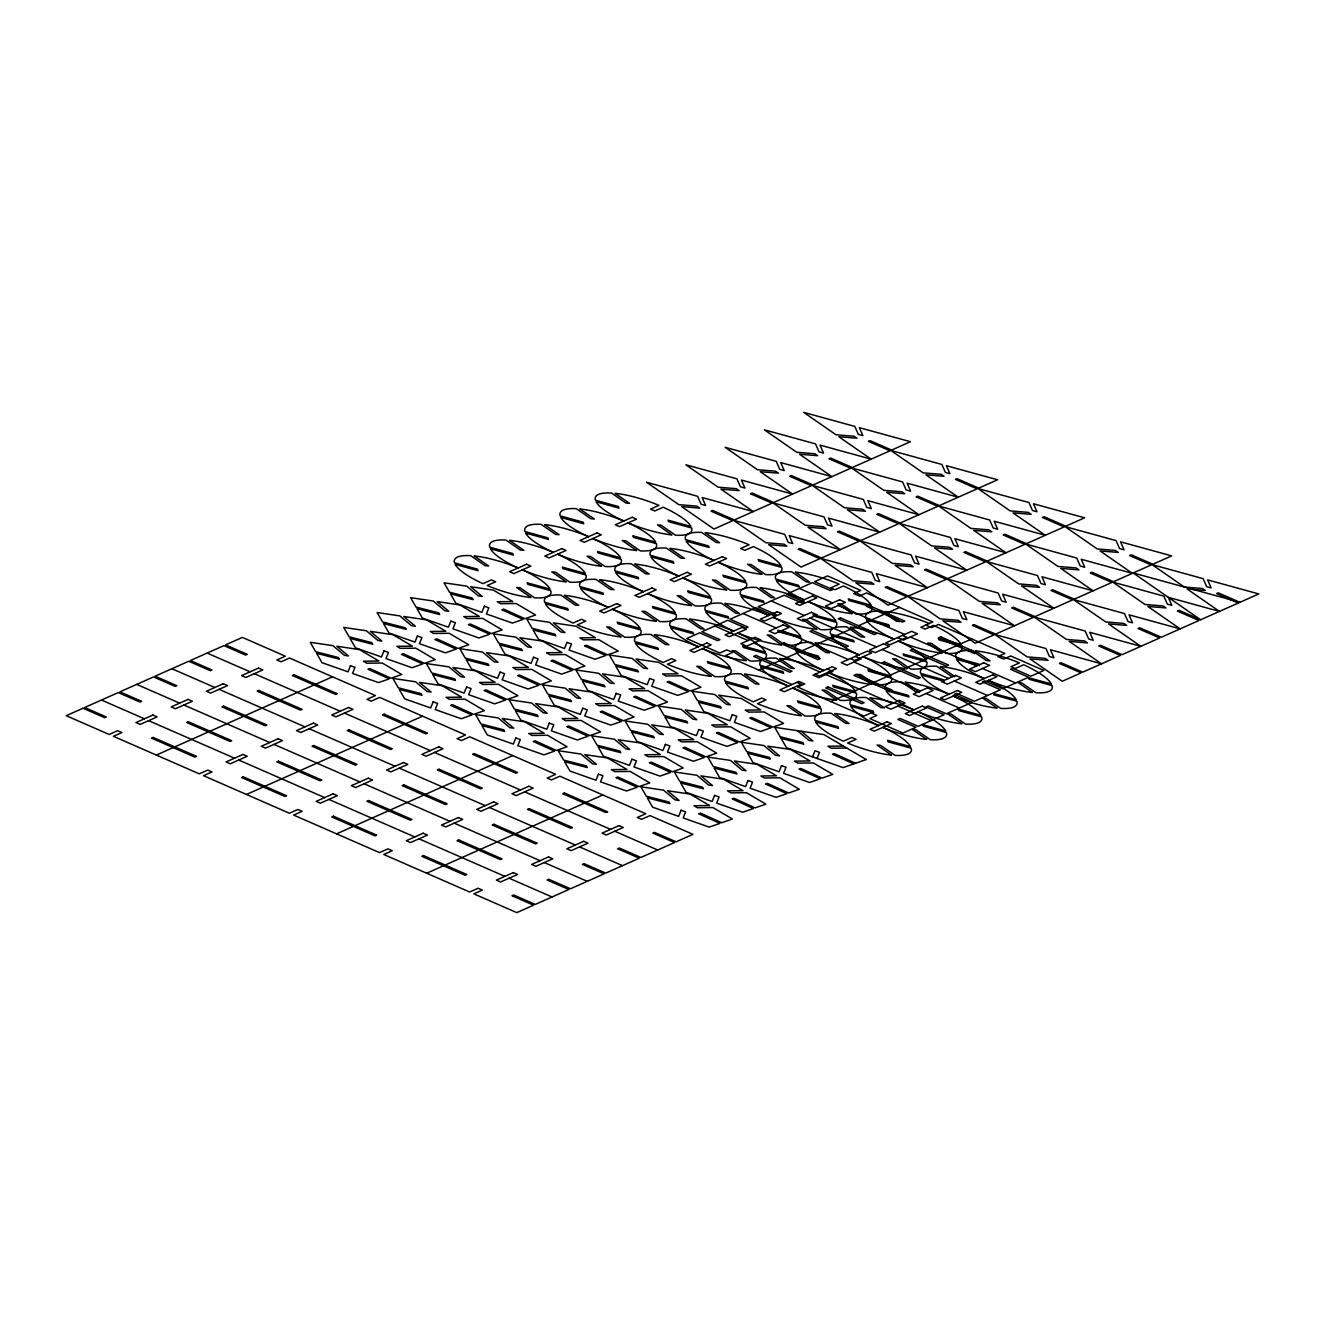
<?xml version="1.0" encoding="UTF-8"?>
<svg xmlns="http://www.w3.org/2000/svg" width="1325" height="1325" viewBox="0 0 1325 1325"><rect width="100%" height="100%" fill="white"/><g stroke="black" fill="none" stroke-linecap="round" stroke-linejoin="round"><path stroke-width="1.5" d="M812.523 756.873L814.974 750.762L819.496 752.352L817.045 758.48M156.367 755.084L173.144 747.615M174.801 746.886L208.373 731.963M210.029 731.234L243.601 716.312M245.258 715.566L278.813 700.66M280.469 699.915L314.042 684.992M315.698 684.263L332.476 676.81M246.483 794.47L263.261 787M264.917 786.272L298.489 771.349M300.146 770.62L333.701 755.697M335.357 754.952L368.93 740.046M370.586 739.3L404.158 724.378M405.814 723.649L422.592 716.196M336.583 833.856L353.377 826.386M355.034 825.657L388.589 810.734M390.246 810.006L423.818 795.083M425.474 794.354L459.046 779.431M460.703 778.686L494.275 763.78M495.931 763.034L512.709 755.581M758.745 670.053L771.713 664.305M773.966 663.295L799.886 651.767M802.138 650.774L828.059 639.246M830.328 638.236L856.248 626.725M858.501 625.715L884.421 614.204M886.69 613.193L899.642 607.43M426.7 873.241L443.477 865.772M445.134 865.043L478.706 850.12M480.362 849.391L513.934 834.468M515.591 833.74L549.163 818.817M550.819 818.072L584.375 803.165M586.031 802.42L602.825 794.967M830.841 701.571L843.793 695.807M846.062 694.797L871.983 683.286M874.235 682.276L900.155 670.765M902.408 669.754L928.328 658.227M930.597 657.233L956.517 645.706M958.77 644.712L971.738 638.948M1200.632 619.769L1258.75 593.931L1207.638 579.886L1211.133 587.869L1206.628 586.644L1203.133 578.661L1152.021 564.616L1184.318 587.025L1202.454 588.499L1205.286 590.47L1187.15 588.996L1219.447 611.405L1168.335 597.36L1171.83 605.343L1167.325 604.101L1163.83 596.118L1112.718 582.072L1145.015 604.482L1163.151 605.956L1165.983 607.927L1147.847 606.452L1180.144 628.878L1129.033 614.833L1132.527 622.8L1128.022 621.574L1124.528 613.591L1073.416 599.546L1105.713 621.955L1123.848 623.429L1126.681 625.4L1108.545 623.926L1140.842 646.335L1089.73 632.29L1093.224 640.273L1088.719 639.031L1085.225 631.064L1034.113 617.019L1066.41 639.428L1084.546 640.902L1087.378 642.873L1069.242 641.399L1101.539 663.808L1050.427 649.763L1053.922 657.747L1049.417 656.504L1045.938 648.521L994.81 634.476L1027.107 656.885L1045.243 658.359L1048.075 660.33L1029.956 658.856L1062.236 681.282L1081.068 672.901L1059.437 663.461L1061.093 662.715L1082.724 672.173L1120.37 655.444L1098.74 645.987L1100.396 645.258L1122.027 654.699L1159.673 637.971L1138.043 628.514L1139.699 627.785L1161.329 637.242L1198.976 620.497L1177.345 611.057L1179.002 610.312L1200.632 619.769L1133.223 572.963L1239.952 602.295L1218.304 592.855L1216.648 593.583L1238.279 603.041M843.429 746.074L827.877 746.24L831.255 748.244L846.808 748.062M780.143 736.717L802.867 742.547L803.811 744.17L781.088 738.34M925.744 625.052L931.541 627.586L938.58 624.456L1004.88 653.44L997.841 656.571L1003.621 659.088L1010.677 655.958L1043.818 670.45L1030.867 676.214L1012.847 668.33L1010.577 669.34L1028.597 677.224L1002.677 688.735L984.657 680.868L982.405 681.862L1000.425 689.745L974.504 701.256L956.484 693.389L954.215 694.383L972.252 702.267L946.332 713.794L928.312 705.91L926.043 706.921L944.062 714.788L918.142 726.315L900.122 718.432L897.87 719.442L915.89 727.309L902.921 733.073L869.78 718.581L876.819 715.45L871.038 712.933L863.983 716.063L797.683 687.079L804.722 683.948L798.942 681.414L779.961 689.894L784.201 691.749L801.178 684.263L796.938 682.408M799.372 588.449L832.531 602.941M838.311 605.475L904.611 634.443M910.407 636.977L976.707 665.962M982.488 668.496L1015.646 682.971M902.607 635.437L906.847 637.292L889.87 644.778L885.63 642.923L911.666 631.313L917.447 633.847L903.352 640.108L897.572 637.573M771.2 600.97L804.341 615.463M810.138 617.997L876.438 646.981M882.218 649.498L948.534 678.483M954.315 681.017L987.473 695.509M855.304 656.372L861.084 658.889L846.99 665.167L841.209 662.632L867.395 651.105L871.618 652.943L854.642 660.43L850.418 658.591M743.01 613.492L776.168 627.984M781.949 630.518L848.265 659.502M854.045 662.02L920.345 691.004M926.125 693.538L959.283 708.03M827.115 668.893L832.912 671.427L818.817 677.688L813.037 675.154L832.166 666.757L836.406 668.612L819.43 676.098L815.19 674.243M714.838 626.029L747.996 640.522M753.776 643.039L820.076 672.023M825.856 674.558L892.172 703.525M897.952 706.059L931.111 720.552M791.903 684.545L725.587 655.56L732.642 652.43L726.845 649.912L719.806 653.043L686.648 638.551L699.617 632.787L717.637 640.671L719.906 639.66L701.869 631.777L727.789 620.266L745.809 628.133L748.078 627.139L730.058 619.255L755.979 607.744L773.999 615.612L776.251 614.618L758.231 606.734L784.152 595.223L802.172 603.09L804.441 602.08L786.421 594.213L812.324 582.685L830.361 590.569L832.613 589.559L814.593 581.692L827.545 575.928L860.703 590.42L853.664 593.55L859.445 596.084L866.484 592.938L932.8 621.922L920.858 627.272L925.098 629.127L933.529 625.383A50.996 13.714 19.2 0 1 961.271 644.612L938.382 638.319L939.061 639.892L961.967 646.186A50.996 13.714 19.2 0 1 945.835 653.374L931.376 643.337L927.815 643.039L942.29 653.092A50.996 13.714 19.2 0 1 898.416 641.052M207.147 653.076L250.077 671.841M254.317 673.696L340.194 711.227M344.434 713.082L430.31 750.612M434.55 752.467L520.427 789.998M524.667 791.853L610.543 829.384M614.767 831.239L657.713 850.004M171.919 668.727L214.865 687.493M219.089 689.348L304.982 726.878M309.205 728.733L395.082 766.264M399.322 768.119L485.198 805.65M489.438 807.505L575.315 845.035M579.555 846.89L622.485 865.656M136.69 684.379L179.637 703.144M183.877 704.999L269.753 742.53M273.993 744.385L359.87 781.916M364.093 783.771L449.97 821.318M454.21 823.156L540.087 860.703M544.327 862.542L587.257 881.324M101.478 700.031L144.408 718.796M148.648 720.651L234.525 758.198M238.765 760.037L324.642 797.584M328.882 799.422L414.758 836.969M418.982 838.824L504.858 876.355M509.098 878.21L552.045 896.975M855.569 763.25L834.369 753.627L832.514 754.273L853.714 763.896M801.327 731.267L812.921 740.99L808.995 740.41L797.402 730.671M988.533 680.437A50.996 13.714 19.2 0 0 1032.407 692.478L1017.931 682.441L1021.476 682.723L1035.951 692.76A50.996 13.714 19.2 0 0 1052.083 685.572L1029.177 679.278L1028.482 677.704L1051.387 683.998A50.996 13.714 19.2 0 0 1023.645 664.769L1015.215 668.512L1010.975 666.657L1019.405 662.914A50.996 13.714 19.2 0 0 975.531 650.873L990.007 660.91L986.446 660.628L971.987 650.575A50.996 13.714 19.2 0 0 955.855 657.78L978.761 664.073L979.44 665.63L956.551 659.337A50.996 13.714 19.2 0 0 984.293 678.582A50.996 13.714 19.2 0 0 940.303 666.525L954.778 676.562L951.234 676.28L936.758 666.243A50.996 13.714 19.2 0 0 920.627 673.431L943.532 679.725L944.228 681.282L921.322 674.988A50.996 13.714 19.2 0 0 949.064 694.234A50.996 13.714 19.2 0 0 905.091 682.176L919.55 692.213L916.006 691.932L901.53 681.895A50.996 13.714 19.2 0 0 885.415 689.083L908.321 695.377L909 696.95L886.094 690.656A50.996 13.714 19.2 0 0 913.836 709.885A50.996 13.714 19.2 0 0 869.863 697.828L884.338 707.881L880.777 707.583L866.318 697.546A50.996 13.714 19.2 0 0 850.186 704.734L873.092 711.028L873.771 712.602L850.865 706.308A50.996 13.714 19.2 0 0 878.624 725.553M929.289 623.528A50.996 13.714 19.2 0 0 885.415 611.487L899.89 621.524L896.346 621.226L881.87 611.189A50.996 13.714 19.2 0 0 865.738 618.394L888.644 624.688L889.34 626.245L866.434 619.951A50.996 13.714 19.2 0 0 894.176 639.197A50.996 13.714 19.2 0 0 850.203 627.139L864.662 637.176L861.117 636.894L846.642 626.841A50.996 13.714 19.2 0 0 830.527 634.046L853.416 640.339L854.112 641.896L831.206 635.602A50.996 13.714 19.2 0 0 858.948 654.848M953.304 696.089A50.996 13.714 19.2 0 0 997.178 708.13L982.703 698.093L986.264 698.374L1000.723 708.411A50.996 13.714 19.2 0 0 1016.855 701.223L993.949 694.929L993.27 693.372L1016.159 699.666A50.996 13.714 19.2 0 0 988.417 680.421M898.3 641.035A50.996 13.714 19.2 0 1 926.059 660.264L903.153 653.987L903.832 655.544L926.738 661.838A50.996 13.714 19.2 0 1 910.606 669.026L896.147 658.989L892.586 658.707L907.062 668.744A50.996 13.714 19.2 0 1 863.188 656.703A50.996 13.714 19.2 0 1 890.831 675.932L867.925 669.638L868.62 671.195L891.51 677.489A50.996 13.714 19.2 0 1 875.394 684.694L860.919 674.64L857.374 674.359L871.833 684.396A50.996 13.714 19.2 0 1 827.959 672.355A50.996 13.714 19.2 0 1 855.602 691.584L832.696 685.29L833.392 686.847L856.298 693.141A50.996 13.714 19.2 0 1 840.166 700.345L825.69 690.308L822.146 690.01L836.622 700.047A50.996 13.714 19.2 0 1 792.747 688.006A50.996 13.714 19.2 0 1 820.374 707.235L797.484 700.942L798.163 702.515L821.069 708.809A50.996 13.714 19.2 0 1 804.938 715.997L790.478 705.96L786.918 705.662L801.393 715.715A50.996 13.714 19.2 0 1 757.519 703.658L765.949 699.915L761.709 698.06L753.279 701.819A50.996 13.714 19.2 0 1 725.537 682.574L748.443 688.868L747.747 687.311L724.841 681.017A50.996 13.714 19.2 0 1 740.973 673.812L755.449 683.849L758.993 684.147L744.517 674.094A50.996 13.714 19.2 0 1 788.392 686.151M953.188 696.072A50.996 13.714 19.2 0 1 980.947 715.318L958.041 709.024L958.72 710.581L981.626 716.875A50.996 13.714 19.2 0 1 965.494 724.079L951.035 714.026L947.491 713.744L961.95 723.781A50.996 13.714 19.2 0 1 918.076 711.74A50.996 13.714 19.2 0 1 945.719 730.969L922.813 724.676L923.508 726.233L946.398 732.526A50.996 13.714 19.2 0 1 930.282 739.731L915.807 729.694L912.262 729.396L926.722 739.449A50.996 13.714 19.2 0 1 882.847 727.392A50.996 13.714 19.2 0 1 910.49 746.621L887.584 740.327L888.28 741.901L911.186 748.194A50.996 13.714 19.2 0 1 895.054 755.382L880.578 745.346L877.034 745.048L891.51 755.101A50.996 13.714 19.2 0 1 847.636 743.043L856.066 739.3L851.826 737.445L843.396 741.205A50.996 13.714 19.2 0 1 815.653 721.959L838.543 728.253L837.864 726.696L814.958 720.402A50.996 13.714 19.2 0 1 831.09 713.198L845.549 723.235L849.11 723.533L834.634 713.496A50.996 13.714 19.2 0 1 878.508 725.537M823.736 670.5A50.996 13.714 19.2 0 1 795.977 651.271L818.883 657.548L818.204 655.991L795.298 649.697A50.996 13.714 19.2 0 1 811.43 642.509L825.889 652.546L829.45 652.827L814.974 642.791A50.996 13.714 19.2 0 1 858.848 654.832M788.507 686.151A50.996 13.714 19.2 0 1 760.765 666.922L783.655 673.216L782.976 671.642L760.07 665.349A50.996 13.714 19.2 0 1 776.202 658.161L790.661 668.197L794.222 668.496L779.746 658.442A50.996 13.714 19.2 0 1 823.62 670.483M804.06 599.811A50.996 13.714 19.2 0 1 776.317 580.565L799.223 586.859L798.528 585.302L775.638 579.008A50.996 13.714 19.2 0 1 791.754 571.804L806.229 581.841L809.774 582.139L795.315 572.085A50.996 13.714 19.2 0 1 839.189 584.143L830.742 587.886L834.982 589.741L843.412 585.981A50.996 13.714 19.2 0 1 871.171 605.227L848.265 598.933L848.944 600.507L871.85 606.8A50.996 13.714 19.2 0 1 855.718 613.988L841.259 603.952L837.698 603.653L852.174 613.707A50.996 13.714 19.2 0 1 808.3 601.649A50.996 13.714 19.2 0 1 835.942 620.878L813.037 614.585L813.716 616.158L836.622 622.452A50.996 13.714 19.2 0 1 820.506 629.64L806.031 619.603L802.486 619.322L816.945 629.358A50.996 13.714 19.2 0 1 773.071 617.317A50.996 13.714 19.2 0 1 800.714 636.547L777.808 630.253L778.504 631.81L801.41 638.103A50.996 13.714 19.2 0 1 785.278 645.292L770.802 635.255L767.258 634.973L781.733 645.01A50.996 13.714 19.2 0 1 737.859 632.969M768.848 615.463A50.996 13.714 19.2 0 1 741.089 596.217L763.995 602.511L763.316 600.954L740.41 594.66A50.996 13.714 19.2 0 1 756.542 587.455L771.001 597.509L774.545 597.79L760.086 587.753A50.996 13.714 19.2 0 1 803.96 599.794M733.619 631.114A50.996 13.714 19.2 0 1 705.877 611.868L728.767 618.162L728.088 616.605L705.182 610.312A50.996 13.714 19.2 0 1 721.313 603.123L735.773 613.16L739.333 613.442L724.858 603.405A50.996 13.714 19.2 0 1 768.732 615.446M702.631 648.621A50.996 13.714 19.2 0 0 746.505 660.662L732.029 650.625L735.59 650.906L750.049 660.96A50.996 13.714 19.2 0 0 766.181 653.755L743.275 647.461L742.596 645.904L765.486 652.198A50.996 13.714 19.2 0 0 737.743 632.952M733.503 631.098A50.996 13.714 19.2 0 0 689.629 619.057L704.105 629.093L700.561 628.812L686.085 618.775A50.996 13.714 19.2 0 0 669.953 625.963L692.859 632.257L693.555 633.83L670.649 627.537A50.996 13.714 19.2 0 0 698.391 646.766A50.996 13.714 19.2 0 0 654.418 634.708L668.877 644.762L665.332 644.463L650.857 634.427A50.996 13.714 19.2 0 0 634.741 641.615L657.631 647.908L658.326 649.482L635.42 643.188A50.996 13.714 19.2 0 0 663.162 662.434L671.609 658.674L675.833 660.529L667.402 664.272A50.996 13.714 19.2 0 0 711.277 676.33L696.801 666.276L700.362 666.574L714.821 676.611A50.996 13.714 19.2 0 0 730.953 669.407L708.047 663.113L707.368 661.556L730.274 667.85A50.996 13.714 19.2 0 0 702.515 648.604M718.183 562.264A50.996 13.714 19.2 0 0 762.057 574.321L747.598 564.268L751.142 564.566L765.618 574.603A50.996 13.714 19.2 0 0 781.733 567.415L758.827 561.121L758.148 559.548L781.054 565.841A50.996 13.714 19.2 0 0 753.312 546.596L744.865 550.355L740.642 548.5L749.072 544.757A50.996 13.714 19.2 0 0 705.198 532.7L719.657 542.753L716.113 542.455L701.637 532.418A50.996 13.714 19.2 0 0 685.522 539.606L708.428 545.9L709.107 547.473L686.201 541.18A50.996 13.714 19.2 0 0 713.96 560.425M682.971 577.932A50.996 13.714 19.2 0 0 726.845 589.973L712.37 579.936L715.914 580.217L730.39 590.254A50.996 13.714 19.2 0 0 746.522 583.066L723.616 576.773L722.92 575.199L745.826 581.493A50.996 13.714 19.2 0 0 718.084 562.264M678.731 576.077A50.996 13.714 19.2 0 1 650.973 556.831L673.878 563.125L673.199 561.568L650.293 555.274A50.996 13.714 19.2 0 1 666.425 548.07L680.884 558.123L684.445 558.405L669.97 548.368A50.996 13.714 19.2 0 1 713.844 560.409M647.743 593.583A50.996 13.714 19.2 0 0 691.617 605.624L677.141 595.588L680.702 595.869L695.161 605.906A50.996 13.714 19.2 0 0 711.293 598.718L688.387 592.424L687.708 590.867L710.598 597.161A50.996 13.714 19.2 0 0 682.855 577.915M678.615 576.06A50.996 13.714 19.2 0 0 634.741 564.019L649.217 574.056L645.673 573.775L631.197 563.738A50.996 13.714 19.2 0 0 615.065 570.926L637.971 577.22L638.667 578.777L615.761 572.483A50.996 13.714 19.2 0 0 643.503 591.728A50.996 13.714 19.2 0 0 599.529 579.671L613.988 589.708L610.444 589.426L595.968 579.389A50.996 13.714 19.2 0 0 579.853 586.577L602.743 592.871L603.438 594.445L580.532 588.151A50.996 13.714 19.2 0 0 608.274 607.38A50.996 13.714 19.2 0 0 564.301 595.322L578.76 605.376L575.216 605.078L560.757 595.041A50.996 13.714 19.2 0 0 544.625 602.229L567.531 608.523L568.21 610.096L545.304 603.803A50.996 13.714 19.2 0 0 573.062 623.048L581.493 619.288L585.733 621.143L577.286 624.887A50.996 13.714 19.2 0 0 621.16 636.944L606.701 626.891L610.245 627.189L624.721 637.226A50.996 13.714 19.2 0 0 640.836 630.021L617.93 623.727L617.251 622.17L640.157 628.464A50.996 13.714 19.2 0 0 612.415 609.218M612.514 609.235A50.996 13.714 19.2 0 0 656.388 621.276L641.913 611.239L645.474 611.521L659.933 621.574A50.996 13.714 19.2 0 0 676.065 614.369L653.159 608.076L652.48 606.519L675.386 612.812A50.996 13.714 19.2 0 0 647.627 593.567M628.083 522.878A50.996 13.714 19.2 0 0 671.957 534.936L657.482 524.882L661.026 525.18L675.502 535.217A50.996 13.714 19.2 0 0 691.633 528.013L668.727 521.719L668.032 520.162L690.938 526.456A50.996 13.714 19.2 0 0 663.196 507.21L654.765 510.97L650.525 509.115L658.956 505.372A50.996 13.714 19.2 0 0 615.082 493.314L629.557 503.368L625.996 503.069L611.537 493.033A50.996 13.714 19.2 0 0 595.405 500.221L618.311 506.514L618.99 508.088L596.084 501.794A50.996 13.714 19.2 0 0 623.843 521.04A50.996 13.714 19.2 0 0 579.853 508.982L594.329 519.019L590.784 518.721L576.309 508.684A50.996 13.714 19.2 0 0 560.177 515.889L583.083 522.183L583.762 523.739L560.872 517.446A50.996 13.714 19.2 0 0 588.615 536.691A50.996 13.714 19.2 0 0 544.641 524.634L559.1 534.671L555.556 534.389L541.08 524.336A50.996 13.714 19.2 0 0 524.948 531.54L547.854 537.834L548.55 539.391L525.644 533.097A50.996 13.714 19.2 0 0 553.386 552.343M592.855 538.53A50.996 13.714 19.2 0 0 636.729 550.587L622.253 540.534L625.814 540.832L640.273 550.869A50.996 13.714 19.2 0 0 656.405 543.681L633.499 537.387L632.82 535.813L655.709 542.107A50.996 13.714 19.2 0 0 627.967 522.878M592.739 538.53A50.996 13.714 19.2 0 1 620.497 557.759L597.592 551.482L598.271 553.038L621.177 559.332A50.996 13.714 19.2 0 1 605.045 566.52L590.586 556.483L587.025 556.202L601.5 566.239A50.996 13.714 19.2 0 1 557.626 554.198A50.996 13.714 19.2 0 1 585.269 573.427L562.363 567.133L563.042 568.69L585.948 574.984A50.996 13.714 19.2 0 1 569.833 582.188L555.357 572.135L551.813 571.853L566.272 581.89A50.996 13.714 19.2 0 1 522.398 569.849A50.996 13.714 19.2 0 1 550.041 589.078L527.135 582.785L527.83 584.342L550.736 590.635A50.996 13.714 19.2 0 1 534.604 597.84L520.129 587.803L516.584 587.505L531.06 597.542A50.996 13.714 19.2 0 1 487.186 585.501L495.616 581.758L491.376 579.903L482.946 583.646A50.996 13.714 19.2 0 1 455.187 564.417L478.093 570.711L477.414 569.137L454.508 562.843A50.996 13.714 19.2 0 1 470.64 555.655L485.099 565.692L488.66 565.99L474.184 555.937A50.996 13.714 19.2 0 1 518.058 567.978M518.174 567.994A50.996 13.714 19.2 0 1 490.416 548.749L513.322 555.043L512.642 553.486L489.737 547.192A50.996 13.714 19.2 0 1 505.852 540.004L520.327 550.041L523.872 550.322L509.413 540.285A50.996 13.714 19.2 0 1 553.287 552.326M350.462 665.73L348.028 671.841L322.008 662.699L316.592 653.308L339.299 659.138L338.355 657.515L315.648 651.668L310.232 642.294L332.89 645.639L344.483 655.378L348.425 655.958L336.832 646.236L359.489 649.581L378.917 661.043L363.381 661.208L366.743 663.212L382.296 663.03L401.723 674.491L391.074 678.218L369.857 668.595L368.019 669.241L389.219 678.864L378.553 682.59L352.549 673.431L354.984 667.32L350.462 665.73M383.935 650.857L381.484 656.968L355.464 647.826L350.048 638.435L372.772 644.265L371.828 642.642L349.104 636.795L343.688 627.421L366.346 630.766L377.956 640.505L381.882 641.085L370.288 631.362L392.962 634.708L412.39 646.169L396.837 646.335L400.216 648.339L415.768 648.157L435.196 659.618L424.53 663.345L403.33 653.722L401.475 654.368L422.675 663.991L412.025 667.717L386.006 658.575L388.457 652.447L383.935 650.857M417.392 635.983L414.94 642.095L388.937 632.952L383.505 623.562L406.228 629.392L405.284 627.768L382.577 621.938L377.145 612.548L399.819 615.893L411.413 625.632L415.354 626.212L403.761 616.489L426.418 619.835L445.846 631.296L430.294 631.462L433.672 633.466L449.225 633.284L468.652 644.745L458.003 648.472L436.786 638.849L434.931 639.495L456.148 649.118L445.482 652.844L419.462 643.702L421.913 637.573L417.392 635.983M450.848 621.11L448.413 627.222L422.393 618.079L416.977 608.688L439.685 614.535L438.757 612.895L416.033 607.065L410.618 597.674L433.275 601.02L444.869 610.759L448.811 611.338L437.217 601.616L459.891 604.962L479.319 616.423L463.767 616.589L467.145 618.593L482.697 618.411L502.125 629.872L491.459 633.598L470.259 623.976L468.404 624.622L489.604 634.244L478.954 637.971L452.935 628.828L455.369 622.7L450.848 621.11M433.126 701.852L430.675 707.981L404.672 698.822L399.256 689.431L421.963 695.277L421.019 693.638L398.312 687.808L392.879 678.417L415.553 681.779L427.147 691.501L431.089 692.081L419.495 682.358L442.152 685.704L461.58 697.165L446.028 697.348L449.407 699.335L464.959 699.169L484.387 710.614L473.737 714.357L452.521 704.734L450.682 705.38L471.882 715.003L461.216 718.73L435.213 709.571L437.648 703.442L433.126 701.852M484.321 606.237L481.869 612.365L455.85 603.206L450.434 593.815L473.158 599.662L472.213 598.022L449.49 592.192L444.074 582.801L466.748 586.147L478.342 595.886L482.283 596.465L470.69 586.743L493.347 590.089L512.775 601.55L497.223 601.732L500.602 603.72L516.154 603.537L535.582 614.999L524.915 618.725L503.715 609.102L501.86 609.765L523.077 619.371L512.411 623.098L486.391 613.955L488.842 607.827L484.321 606.237M466.599 686.979L464.148 693.108L438.128 683.948L432.712 674.558L455.436 680.404L454.492 678.764L431.768 672.934L426.352 663.543L449.009 666.906L460.603 676.628L464.545 677.207L452.951 667.485L475.625 670.848L495.053 682.292L479.501 682.474L482.88 684.462L498.432 684.296L517.86 695.741L507.193 699.484L485.993 689.861L484.138 690.507L505.338 700.13L494.689 703.857L468.669 694.697L471.12 688.586L466.599 686.979M500.055 672.106L497.604 678.234L471.601 669.075L466.168 659.701L488.892 665.531L487.948 663.891L465.224 658.061L459.808 648.67L482.482 652.033L494.076 661.755L498.018 662.334L486.424 652.612L509.082 655.974L528.509 667.419L512.957 667.601L516.336 669.589L531.888 669.423L551.316 680.884L540.666 684.611L519.45 674.988L517.595 675.634L538.811 685.257L528.145 688.983L502.125 679.824L504.577 673.713L500.055 672.106M533.511 657.25L531.077 663.361L505.057 654.202L499.641 644.828L522.348 650.658L521.404 649.018L498.697 643.188L493.281 633.797L515.938 637.159L527.532 646.882L531.474 647.461L519.88 637.739L542.554 641.101L561.982 652.546L546.43 652.728L549.809 654.716L565.361 654.55L584.789 666.011L574.122 669.738L552.923 660.115L551.067 660.761L572.267 670.384L561.618 674.11L535.598 664.951L538.033 658.84L533.511 657.25M515.789 737.992L513.338 744.103L487.335 734.961L481.902 725.57L504.626 731.4L503.682 729.777L480.975 723.93L475.543 714.556L498.217 717.902L509.81 727.64L513.752 728.22L502.158 718.481L524.816 721.843L544.244 733.305L528.692 733.47L532.07 735.474L547.622 735.292L567.05 746.753L556.401 750.48L535.184 740.857L533.329 741.503L554.546 751.126L543.879 754.852L517.86 745.693L520.311 739.582L515.789 737.992M566.984 642.377L564.533 648.488L538.513 639.329L533.097 629.955L555.821 635.785L554.877 634.162L532.153 628.315L526.737 618.924L549.411 622.286L561.005 632.008L564.947 632.588L553.353 622.866L576.011 626.228L595.438 637.673L579.886 637.855L583.265 639.842L598.817 639.677L618.245 651.138L607.579 654.865L586.379 645.242L584.524 645.888L605.74 655.511L595.074 659.237L569.054 650.078L571.506 643.967L566.984 642.377M549.262 723.119L546.811 729.23L520.791 720.088L515.375 710.697L538.099 716.527L537.155 714.904L514.431 709.057L509.015 699.683L531.673 703.028L543.267 712.767L547.208 713.347L535.615 703.608L558.289 706.97L577.717 718.432L562.164 718.597L565.543 720.601L581.095 720.419L600.523 731.88L589.857 735.607L568.657 725.984L566.802 726.63L588.002 736.253L577.352 739.979L551.332 730.82L553.784 724.709L549.262 723.119M582.718 708.246L580.267 714.357L554.264 705.215L548.832 695.824L571.555 701.654L570.611 700.031L547.888 694.184L542.472 684.81L565.146 688.155L576.739 697.894L580.681 698.474L569.088 688.752L591.745 692.097L611.173 703.558L595.621 703.724L598.999 705.728L614.552 705.546L633.979 717.007L623.33 720.734L602.113 711.111L600.258 711.757L621.475 721.38L610.808 725.106L584.789 715.947L587.24 709.836L582.718 708.246M616.175 693.372L613.74 699.484L587.72 690.342L582.304 680.951L605.012 686.781L604.067 685.158L581.36 679.327L575.944 669.937L598.602 673.282L610.196 683.021L614.138 683.601L602.544 673.878L625.218 677.224L644.646 688.685L629.093 688.851L632.472 690.855L648.024 690.673L667.452 702.134L656.786 705.861L635.586 696.238L633.731 696.884L654.931 706.507L644.265 710.233L618.262 701.091L620.696 694.963L616.175 693.372M598.453 774.115L596.002 780.243L569.998 771.084L564.566 761.693L587.29 767.539L586.346 765.9L563.638 760.07L558.206 750.679L580.88 754.041L592.474 763.763L596.416 764.343L584.822 754.621L607.479 757.966L626.907 769.428L611.355 769.61L614.734 771.597L630.286 771.432L649.714 782.876L639.064 786.603L617.848 776.997L615.993 777.642L637.209 787.265L626.543 790.992L600.523 781.833L602.974 775.705L598.453 774.115M649.648 678.499L647.196 684.611L621.177 675.468L615.761 666.077L638.484 671.908L637.54 670.284L614.817 664.454L609.401 655.063L632.075 658.409L643.668 668.148L647.61 668.727L636.017 659.005L658.674 662.351L678.102 673.812L662.55 673.978L665.928 675.982L681.481 675.8L700.908 687.261L690.242 690.987L669.042 681.365L667.187 682.011L688.387 691.633L677.737 695.36L651.718 686.217L654.169 680.089L649.648 678.499M631.909 759.242L629.474 765.37L603.455 756.211L598.039 746.82L620.746 752.666L619.818 751.027L597.095 745.197L591.679 735.806L614.336 739.168L625.93 748.89L629.872 749.47L618.278 739.747L640.952 743.093L660.38 754.554L644.828 754.737L648.207 756.724L663.759 756.558L683.187 768.003L672.52 771.746L651.32 762.123L649.465 762.769L670.665 772.392L660.016 776.119L633.996 766.96L636.447 760.832L631.909 759.242M665.382 744.368L662.931 750.497L636.911 741.338L631.495 731.947L654.219 737.793L653.275 736.153L630.551 730.323L625.135 720.933L647.809 724.295L659.403 734.017L663.345 734.597L651.751 724.874L674.408 728.237L693.836 739.681L678.284 739.863L681.663 741.851L697.215 741.685L716.643 753.13L705.977 756.873L684.777 747.25L682.922 747.896L704.138 757.519L693.472 761.246L667.452 752.087L669.903 745.975L665.382 744.368M698.838 729.495L696.403 735.623L670.384 726.464L664.968 717.073L687.675 722.92L686.731 721.28L664.024 715.45L658.608 706.059L681.265 709.422L692.859 719.144L696.801 719.723L685.207 710.001L707.881 713.363L727.309 724.808L711.757 724.99L715.136 726.978L730.688 726.812L750.116 738.273L739.449 742L718.249 732.377L716.394 733.023L737.594 742.646L726.928 746.372L700.925 737.213L703.36 731.102L698.838 729.495M681.116 810.254L678.665 816.366L652.662 807.223L647.229 797.832L669.953 803.662L669.009 802.039L646.302 796.192L640.869 786.818L663.543 790.164L675.137 799.886L679.079 800.482L667.485 790.743L690.143 794.106L709.571 805.567L694.018 805.733L697.397 807.737L712.949 807.554L732.377 819.016L721.727 822.742L700.511 813.119L698.656 813.765L719.872 823.388L709.206 827.115L683.187 817.956L685.638 811.844L681.116 810.254M732.311 714.639L729.86 720.75L703.84 711.591L698.424 702.217L721.148 708.047L720.204 706.407L697.48 700.577L692.064 691.186L714.738 694.548L726.332 704.271L730.274 704.85L718.663 695.128L741.338 698.49L760.765 709.935L745.213 710.117L748.592 712.105L764.144 711.939L783.572 723.4L772.906 727.127L751.706 717.504L749.851 718.15L771.051 727.773L760.401 731.499L734.381 722.34L736.832 716.229L732.311 714.639M714.572 795.381L712.138 801.493L686.118 792.35L680.702 782.959L703.409 788.789L702.482 787.166L679.758 781.319L674.342 771.945L697 775.291L708.593 785.029L712.535 785.609L700.942 775.87L723.616 779.233L743.043 790.694L727.491 790.859L730.87 792.863L746.422 792.681L765.85 804.142L755.184 807.869L733.984 798.246L732.129 798.892L753.329 808.515L742.679 812.242L716.659 803.082L719.094 796.971L714.572 795.381M748.045 780.508L745.594 786.619L719.574 777.477L714.158 768.086L736.882 773.916L735.938 772.293L713.214 766.446L707.798 757.072L730.473 760.418L742.066 770.156L746.008 770.736L734.414 760.997L757.072 764.359L776.5 775.821L760.947 775.986L764.326 777.99L779.878 777.808L799.306 789.269L788.64 792.996L767.44 783.373L765.585 784.019L786.802 793.642L776.135 797.368L750.116 788.209L752.567 782.098L748.045 780.508M781.502 765.635L779.067 771.746L753.047 762.604L747.631 753.213L770.338 759.043L769.394 757.42L746.687 751.573L741.271 742.199L763.929 745.544L775.523 755.283L779.464 755.863L767.871 746.141L790.545 749.486L809.973 760.947L794.42 761.113L797.799 763.117L813.335 762.935L832.763 774.396L822.113 778.123L800.913 768.5L799.058 769.146L820.258 778.769L809.592 782.495L783.588 773.336L786.023 767.225L781.502 765.635M83.028 708.229L66.25 715.699L109.197 734.464L117.643 730.704L121.883 732.559L113.42 736.303L199.297 773.85L207.76 770.09L211.983 771.945L203.537 775.705L289.413 813.235L297.86 809.476L302.1 811.331L293.653 815.09L379.53 852.621L387.977 848.861L392.217 850.716L383.77 854.476L469.646 892.007L478.093 888.247L482.333 890.102L473.87 893.862L516.816 912.627L533.594 905.174L511.963 895.717L513.62 894.971L535.25 904.428L568.822 889.506L547.192 880.065L548.848 879.32L570.479 888.777L604.051 873.854L582.42 864.397L584.077 863.668L605.707 873.125L639.263 858.202L617.649 848.745L619.305 848.017L640.919 857.457L674.491 842.551L652.861 833.094L654.517 832.365L676.148 841.806L692.942 834.352L649.995 815.587L641.548 819.347L637.308 817.492L645.755 813.732L559.879 776.202L551.432 779.945L547.192 778.106L555.655 774.347L469.779 736.816L461.315 740.559L457.075 738.721L465.539 734.961L379.662 697.414L371.199 701.173L366.975 699.335L375.422 695.575L289.546 658.028L281.099 661.788L276.859 659.933L285.306 656.19L242.376 637.408L225.581 644.878L247.212 654.335L245.556 655.063L223.925 645.606L190.369 660.529L211.983 669.986L210.327 670.715L188.713 661.258L155.141 676.181L176.772 685.638L175.115 686.367L153.485 676.926L119.913 691.849L141.543 701.289L139.887 702.035L118.256 692.577L84.684 707.5L106.315 716.941L104.658 717.686L83.028 708.229M152.872 715.053L135.962 722.556L140.202 724.411L157.095 716.891L152.872 715.053M188.084 699.385L171.19 706.904L175.413 708.759L192.324 701.24L188.084 699.385M223.312 683.733L206.402 691.253L210.642 693.108L227.552 685.588L223.312 683.733M258.541 668.082L241.63 675.601L245.87 677.439L262.781 669.937L258.541 668.082M526.605 564.251L509.628 571.737L513.868 573.592L530.845 566.106L526.605 564.251M561.833 548.6L544.857 556.086L549.08 557.924L566.057 550.438L561.833 548.6M597.045 532.932L580.068 540.418L584.308 542.273L601.285 534.787L597.045 532.932M632.273 517.28L615.297 524.766L619.537 526.621L636.513 519.135L632.273 517.28M153.17 737.429L151.514 738.158L194.775 757.072L196.431 756.343L153.17 737.429M188.398 721.777L186.742 722.506L230.003 741.42L231.66 740.675L188.398 721.777M223.627 706.126L221.971 706.854L265.215 725.769L266.872 725.023L223.627 706.126M258.855 690.457L257.199 691.203L300.444 710.101L302.1 709.372L258.855 690.457M294.067 674.806L292.411 675.551L335.672 694.449L337.328 693.72L294.067 674.806M712.784 510.489L711.144 511.218L732.758 520.675L713.943 529.039L681.646 506.63L699.782 508.104L696.95 506.133L678.814 504.659L646.517 482.25L697.629 496.295L701.124 504.262L705.612 505.504L702.134 497.521L753.246 511.566L720.949 489.157L739.085 490.631L736.253 488.66L718.117 487.186L685.82 464.777L736.932 478.822L740.427 486.805L744.915 488.031L741.437 480.064L792.549 494.109L760.252 471.683L778.388 473.158L775.539 471.187L757.42 469.713L725.123 447.303L776.235 461.348L779.729 469.332L784.218 470.574L780.74 462.591L831.852 476.636L799.555 454.227L817.691 455.701L814.842 453.73L796.723 452.256L764.426 429.847L815.537 443.892L819.032 451.875L823.521 453.1L820.026 445.117L871.154 459.162L838.858 436.753L856.993 438.227L854.145 436.256L836.009 434.782L803.728 412.373L854.84 426.418L858.335 434.401L862.823 435.627L859.329 427.66L910.457 441.705L891.626 450.069L869.995 440.612L868.339 441.341L889.969 450.798L852.323 467.526L830.692 458.086L829.036 458.814L850.667 468.272L813.02 485L791.389 475.543L789.733 476.288L811.364 485.728L773.717 502.473L752.087 493.016L750.43 493.745L772.061 503.202L734.414 519.93L712.784 510.489M242.972 754.438L226.078 761.941L230.302 763.796L247.212 756.277L242.972 754.438M278.2 738.77L261.29 746.29L265.53 748.145L282.44 740.625L278.2 738.77M313.429 723.119L296.518 730.638L300.758 732.493L317.669 724.974L313.429 723.119M348.657 707.467L331.747 714.987L335.987 716.842L352.881 709.322L348.657 707.467M616.721 603.637L599.745 611.123L603.968 612.978L620.945 605.492L616.721 603.637M651.933 587.985L634.957 595.472L639.197 597.31L656.173 589.824L651.933 587.985M687.162 572.317L670.185 579.803L674.425 581.658L691.402 574.172L687.162 572.317M722.39 556.666L705.413 564.152L709.653 566.007L726.63 558.521L722.39 556.666M243.287 776.814L241.63 777.56L284.892 796.457L286.548 795.729L243.287 776.814M278.515 761.163L276.859 761.892L320.103 780.806L321.76 780.061L278.515 761.163M313.743 745.511L312.087 746.24L355.332 765.154L356.988 764.409L313.743 745.511M348.955 729.843L347.299 730.588L390.56 749.486L392.217 748.757L348.955 729.843M384.184 714.192L382.528 714.937L425.789 733.835L427.445 733.106L384.184 714.192M799.869 548.55L798.213 549.279L819.844 558.736L801.012 567.1L768.715 544.691L786.851 546.165L784.019 544.194L765.883 542.72L733.586 520.311L784.698 534.356L788.193 542.322L792.698 543.565L789.203 535.582L840.315 549.627L808.018 527.217L826.154 528.692L823.322 526.721L805.186 525.247L772.889 502.838L824.001 516.882L827.496 524.866L832.001 526.091L828.506 518.108L879.618 532.153L847.321 509.744L865.457 511.218L862.625 509.247L844.489 507.773L812.192 485.364L863.304 499.409L866.798 507.392L871.303 508.634L867.809 500.651L918.921 514.696L886.624 492.287L904.76 493.761L901.927 491.79L883.792 490.316L851.495 467.907L902.607 481.952L906.101 489.919L910.606 491.161L907.112 483.178L958.223 497.223L925.927 474.814L944.062 476.288L941.23 474.317L923.094 472.843L890.798 450.434L941.909 464.479L945.404 472.462L949.909 473.688L946.414 465.721L997.526 479.766L978.695 488.13L957.081 478.673L955.424 479.402L977.055 488.859L939.408 505.587L917.778 496.146L916.122 496.875L937.752 506.332L900.106 523.06L878.475 513.603L876.819 514.348L898.449 523.789L860.803 540.534L839.172 531.077L837.516 531.805L859.147 541.263L821.5 557.991L799.869 548.55M333.088 793.824L316.178 801.343L320.418 803.182L337.328 795.679L333.088 793.824M368.317 778.173L351.407 785.675L355.647 787.53L372.557 780.011L368.317 778.173M403.545 762.504L386.635 770.024L390.875 771.879L407.769 764.359L403.545 762.504M438.757 746.853L421.863 754.372L426.087 756.227L442.997 748.708L438.757 746.853M706.821 643.023L689.845 650.509L694.085 652.364L711.061 644.878L706.821 643.023M742.05 627.371L725.073 634.857L729.313 636.696L746.29 629.226L742.05 627.371M777.278 611.719L760.302 619.189L764.542 621.044L781.518 613.558L777.278 611.719M812.507 596.051L795.53 603.537L799.753 605.392L816.73 597.906L812.507 596.051M333.403 816.2L331.747 816.945L374.992 835.843L376.648 835.114L333.403 816.2M368.632 800.548L366.975 801.277L410.22 820.192L411.876 819.446L368.632 800.548M403.843 784.897L402.187 785.626L445.448 804.54L447.105 803.795L403.843 784.897M439.072 769.245L437.416 769.974L480.677 788.872L482.333 788.143L439.072 769.245M474.3 753.577L472.644 754.322L515.889 773.22L517.545 772.492L474.3 753.577M755.035 637.375L740.94 643.652L746.72 646.169L760.815 639.909L755.035 637.375M783.207 624.853L769.129 631.114L774.91 633.648L789.004 627.388L783.207 624.853M811.397 612.332L797.302 618.593L803.082 621.127L817.177 614.866L811.397 612.332M839.57 599.811L825.475 606.072L831.272 608.606L845.35 602.345L839.57 599.811M886.938 586.594L885.282 587.339L906.913 596.797L888.098 605.161L855.801 582.752L873.937 584.226L871.088 582.238L852.952 580.781L820.672 558.355L871.784 572.4L875.278 580.383L879.767 581.625L876.272 573.642L927.384 587.687L895.104 565.278L913.24 566.752L910.391 564.781L892.255 563.307L859.975 540.898L911.087 554.943L914.581 562.926L919.07 564.152L915.575 556.169L966.687 570.214L934.407 547.805L952.543 549.279L949.694 547.308L931.558 545.834L899.278 523.425L950.389 537.47L953.884 545.453L958.372 546.695L954.878 538.712L1005.99 552.757L973.709 530.348L991.845 531.822L988.997 529.851L970.861 528.377L938.58 505.968L989.692 520.013L993.187 527.979L997.675 529.222L994.181 521.238L1045.293 535.283L1013.012 512.874L1031.148 514.348L1028.299 512.378L1010.163 510.903L977.867 488.494L1028.995 502.539L1032.49 510.523L1036.978 511.748L1033.483 503.765L1084.595 517.81L1065.78 526.191L1044.15 516.733L1042.493 517.462L1064.124 526.919L1026.477 543.648L1004.847 534.19L1003.191 534.936L1024.821 544.393L987.175 561.121L965.544 551.664L963.888 552.409L985.518 561.85L947.872 578.594L926.241 569.137L924.585 569.866L946.216 579.323L908.569 596.051L886.938 586.594M755.946 655.411L753.677 656.422L789.733 672.173L791.986 671.162L755.946 655.411M784.118 642.89L781.866 643.9L817.906 659.651L820.175 658.641L784.118 642.89M812.308 630.369L810.039 631.379L846.079 647.13L848.348 646.12L812.308 630.369M840.481 617.848L838.228 618.841L874.268 634.609L876.521 633.598L840.481 617.848M868.653 605.31L866.401 606.32L902.441 622.071L904.71 621.077L868.653 605.31M423.205 833.21L406.295 840.729L410.535 842.567L427.445 835.065L423.205 833.21M458.433 817.558L441.523 825.061L445.763 826.916L462.657 819.397L458.433 817.558M493.645 801.89L476.752 809.409L480.975 811.264L497.885 803.745L493.645 801.89M528.874 786.238L511.963 793.758L516.203 795.613L533.114 788.093L528.874 786.238M883.477 643.851L869.399 650.111L875.179 652.629L889.274 646.368L883.477 643.851M423.52 855.586L421.863 856.331L465.108 875.229L466.764 874.5L423.52 855.586M458.732 839.934L457.075 840.679L500.337 859.577L501.993 858.848L458.732 839.934M493.96 824.283L492.304 825.011L535.565 843.926L537.221 843.18L493.96 824.283M529.188 808.631L527.532 809.36L570.793 828.274L572.433 827.529L529.188 808.631M564.417 792.963L562.761 793.708L606.005 812.606L607.662 811.877L564.417 792.963M828.042 686.93L825.773 687.923L861.813 703.691L864.082 702.681L828.042 686.93M856.215 674.392L853.946 675.402L890.003 691.153L892.255 690.159L856.215 674.392M884.388 661.871L882.135 662.881L918.175 678.632L920.444 677.638L884.388 661.871M912.577 649.349L910.308 650.36L946.348 666.111L948.617 665.1L912.577 649.349M940.75 636.828L938.497 637.838L974.537 653.589L976.79 652.579L940.75 636.828M974.024 624.655L972.368 625.4L993.982 634.857L975.167 643.221L942.87 620.812L961.006 622.27L958.174 620.299L940.038 618.825L907.741 596.416L958.853 610.461L962.347 618.444L966.836 619.686L963.358 611.703L1014.47 625.748L982.173 603.339L1000.309 604.813L997.477 602.842L979.341 601.368L947.044 578.959L998.156 593.004L1001.65 600.987L1006.139 602.213L1002.661 594.229L1053.773 608.274L1021.476 585.865L1039.612 587.339L1036.779 585.368L1018.643 583.894L986.347 561.485L1037.458 575.53L1040.953 583.513L1045.442 584.739L1041.963 576.773L1093.075 590.817L1060.778 568.408L1078.914 569.866L1076.066 567.895L1057.946 566.438L1025.649 544.012L1076.761 558.057L1080.256 566.04L1084.744 567.282L1081.266 559.299L1132.378 573.344L1100.081 550.935L1118.217 552.409L1115.368 550.438L1097.249 548.964L1064.952 526.555L1116.064 540.6L1119.559 548.583L1124.047 549.809L1120.553 541.826L1171.681 555.871L1152.849 564.235L1131.219 554.794L1129.562 555.523L1151.193 564.98L1113.547 581.708L1091.916 572.251L1090.26 572.996L1111.89 582.453L1074.244 599.182L1052.613 589.724L1050.957 590.453L1072.588 599.91L1034.941 616.638L1013.31 607.198L1011.671 607.927L1033.285 617.384L995.638 634.112L974.024 624.655M899.211 700.395L885.117 706.656L890.913 709.19L904.992 702.929L899.211 700.395M927.401 687.874L913.306 694.134L919.086 696.668L933.181 690.408L927.401 687.874M955.573 675.352L941.479 681.613L947.276 684.147L961.354 677.887L955.573 675.352M983.746 662.831L969.668 669.092L975.448 671.626L989.543 665.365L983.746 662.831M513.322 872.595L496.411 880.115L500.651 881.953L517.545 874.45L513.322 872.595M548.55 856.944L531.64 864.447L535.863 866.302L552.773 858.799L548.55 856.944M583.762 841.292L566.852 848.795L571.092 850.65L588.002 843.131L583.762 841.292M618.99 825.624L602.08 833.143L606.32 834.998L623.23 827.479L618.99 825.624M887.054 721.794L870.078 729.28L874.318 731.135L891.294 723.649L887.054 721.794M922.283 706.142L905.306 713.628L909.53 715.483L926.506 707.997L922.283 706.142M957.495 690.491L940.518 697.977L944.758 699.815L961.735 692.346L957.495 690.491M992.723 674.839L975.747 682.309L979.987 684.164L996.963 676.678L992.723 674.839M866.235 759.523L843.064 767.622L786.503 747.731L774.727 727.326L824.001 734.613L866.235 759.523"/></g></svg>
